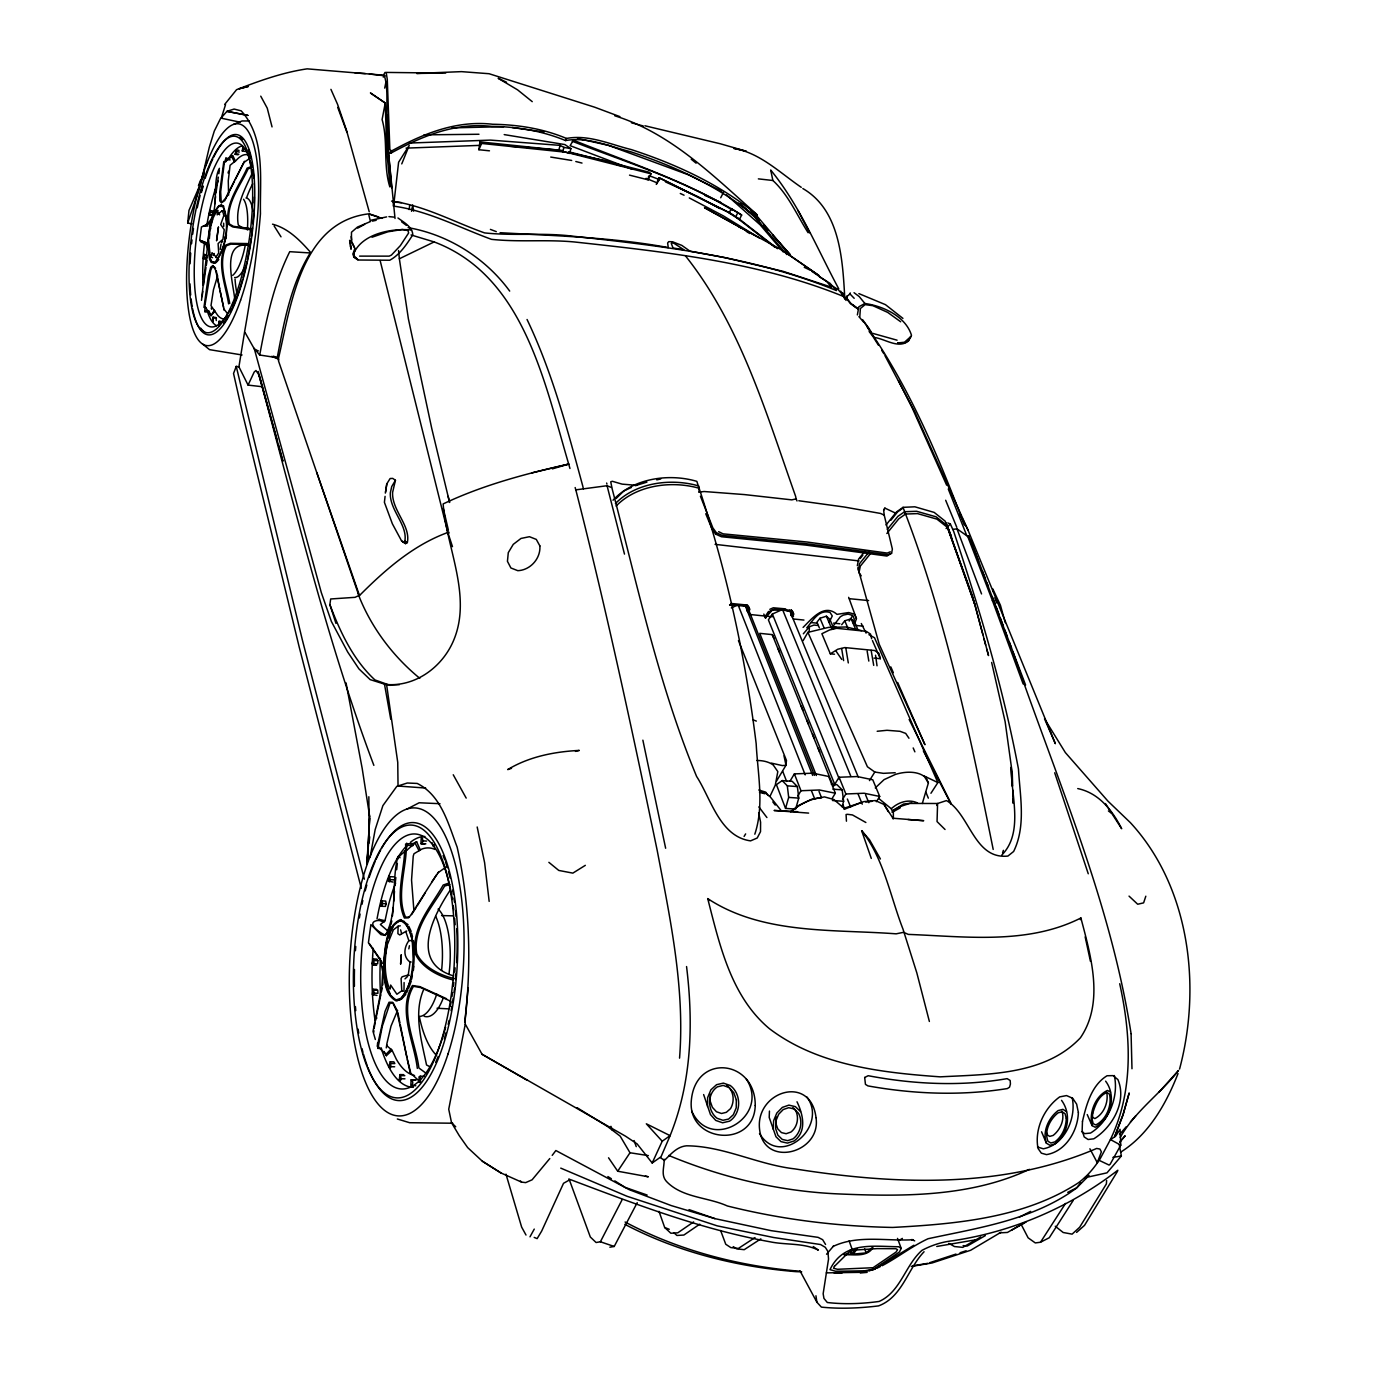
<?xml version="1.0" encoding="UTF-8"?>
<svg xmlns="http://www.w3.org/2000/svg" width="1377" height="1377" viewBox="0 0 1377 1377"><rect width="100%" height="100%" fill="white"/><g stroke="black" fill="none" stroke-linecap="round" stroke-linejoin="round"><path stroke-width="1.5" d="M212.54 257.706L211.008 257.12L212.024 252.662L217.187 258.119M847.01 296.021L846.975 298.482L850.779 303.267L858.198 309.085L850.521 303.749L846.786 298.947L846.821 296.468L849.248 294.678M707.52 1106.471L707.64 1097.624L710.893 1089.827L716.574 1084.68L723.39 1083.114L730.24 1085.489C741.514 1093.906 741.566 1113.339 729.586 1121.153L722.598 1122.789L715.765 1120.43L710.48 1114.578L703.63 1094.56M652.182 1162.997L662.217 1141.223L646.329 1123.804L670.117 1135.664L661.029 1156.766L652.182 1162.997L637.121 1143.908L625.519 1136.18L482.053 1054.266L465.271 1024.109L465.133 1019.961C471.485 962.437 469.918 903.673 457.13 847.096C448.334 823.997 441.277 795.304 417.214 783.444L407.282 783.014L396.817 786.353L382.892 805.614L375.181 829.556L370.155 856.993M710.257 1094.216L710.153 1101.032L712.339 1107.28L716.453 1111.755L721.514 1113.494L726.35 1112.323L730.55 1108.605C734.939 1101.135 733.821 1090.756 726.781 1085.3M368.933 839.282L366.867 864.016L369.725 818.265M699.275 492.191L698.621 485.926C671.236 477.974 635.985 482.363 615.433 503.552M679.549 1058.156C685.04 988.221 670.238 918.958 657.242 850.642C632.336 730.722 606.655 610.906 576.412 492.191L575.156 487.544M769.45 1111.084L769.209 1117.453L775.957 1136.731L780.966 1141.619L787.437 1143.099L794.099 1140.948C807.197 1131.378 802.963 1114.165 797.008 1101.772M773.272 1129.26L773.616 1120.758L776.8 1113.064L782.36 1107.383L788.883 1105.129L795.372 1106.643L800.485 1111.566M776.077 1116.816L775.819 1123.236L777.747 1128.865L781.447 1132.6L786.129 1133.719L790.897 1132.066C797.524 1127.023 799.348 1117.281 795.39 1110.017L792.894 1107.59M390.948 1066.693L390.207 1061.77L388.951 1066.418L389.863 1068.156L390.948 1066.693L394.665 1066.779M369.294 943.555L380.362 959.545M372.995 965.139L374.045 963.642L373.339 958.96L372.134 963.556L372.995 965.139L376.627 965.277M373.339 958.96L376.954 959.098L377.849 960.681L377.677 963.78L374.045 963.642M369.776 816.148L367.298 861.589L368.296 851.279M400.277 925.809L398.142 926.205L397.884 933.658L399.76 934.966L405.767 931.472L408.849 940.646C404.115 947.29 402.669 956.705 410.071 962.075L408.263 974.968L402.118 976.775L401.086 978.513L401.774 990.803L396.92 994.263L390.655 985.054L390.173 989.065M393.374 206.085L393.581 202.453M218.048 210.423L217.17 214.829L221.99 210.853L223.212 212.815L223.78 215.724L220.681 224.537L224.244 229.701L222.936 239.288L218.1 243.557L218.702 252.972L215.638 257.516M809.142 631.544L809.452 626.724L813.996 625.055L818.076 625.468M213.091 317.14L212.798 321.633L213.091 317.14L215.914 317.536L216.309 320.548M203.521 258.842L203.813 254.435L203.521 258.842L206.292 259.272L206.98 257.774L207.118 255.571L204.347 255.141M385.577 492.105L386.765 483.861M758.658 812.671L760.586 822.224L760.517 831.656L757.212 838.008L750.568 840.865C719.827 836.648 710.928 798.505 696.607 776.456C658.395 684.162 637.551 585.879 612.317 489.506L610.734 481.847L612.3 481.279L622.129 484.136L636.897 485.358M857.372 314.937L858.835 306.796L864.894 303.491C883.225 306.038 905.791 316.486 911.505 335.334L908.476 341.014C897.838 349.397 884.636 338.294 873.414 337.365M1106.626 1180.485L1106.385 1183.927L1079.654 1227.251L1072.115 1234.136L1063.182 1232.501L1055.264 1226.236M859.799 316.744L860.384 308.517L865.135 304.627L872.898 305.694L887.7 312.407L900.678 321.77M387.075 119.024C386.214 105.341 388.452 87.353 384.2 75.356L383.254 77.129M385.336 493.104L386.868 483.723L390.139 478.507L392.738 478.404L395.44 480.28L392.6 492.432C391.705 510.385 410.914 525.653 407.334 542.59L405.595 543.622L401.568 540.886L392.376 523.811L384.407 502.347L385.078 496.357M398.142 926.205L393.357 929.871L387.367 944.57C384.39 958.994 384.08 974.623 389.364 988.566M392.462 915.946L393.151 907.443M393.667 901.315L394.493 891.315M406.594 850.057L406.663 849.179M413.427 970.183L413.754 966.344M464.841 1022.044L468.128 987.774M372.616 955.845L373.305 948.34M385.491 954.106L387.471 941.954M404.098 982.541L403.977 991.251M220.2 249.392L221.026 244.142M204.484 242.696L203.486 252.972A91.381 26.869 -81.8 0 0 203.09 285.022M369.105 843.017L369.707 836.837M209.184 237.791L209.924 230.475M203.899 175.017L204.278 171.316L200.526 183.313L198.477 185.706L200.267 180.835L203.417 177.082M191.919 223.831L187.685 223.074L188.976 210.423L198.701 187.978M394.992 885.325L395.836 877.528M396.662 869.73L397.333 863.431M202.178 296.589L202.78 291.322M214.674 203.985L215.552 196.653M203.521 285.039L205.982 267.413M219.442 168.287C210.509 184.122 222.867 220.217 201.438 226.947L199.734 240.252M216.017 192.883L218.306 177.134M381.98 218.358L368.502 213.865C301.098 222.127 290.977 304.747 278.619 357.831L278.498 360.912L359.707 597.997C372.496 629.203 393.788 657.018 419.796 678.327M489.472 150.816L478.903 149.732L479.919 141.883L562.332 150.472M629.53 175.137L648.137 179.853L648.636 176.049M409.107 209.579L409.692 205.328M209.511 233.625L209.407 238.582M335.971 623.42L329.878 604.589L330.669 598.978L355.077 597.325L360.068 594.95C385.44 569.544 413.599 544.913 447.835 532.486L380.138 260.563M224.864 161.505L225.931 158.131L229.666 158.751M204.88 308.173L204.949 311.718L208.684 312.252M226 161.608L225.931 158.131M377.539 1043.043L377.763 1048.396L381.446 1048.482M406.749 843.137L407.454 845.306L405.836 849.23L405.595 844.015L412.274 843.464M386.266 1047.897L386.73 1044.868M420.519 1081.806L420.243 1076.212L419.021 1076.9L419.296 1082.477M206.257 265.606L207.118 260.15M382.789 984.934L382.789 966.43M218.84 173.726L219.373 170.335M262.422 386.748L248.067 385.095L238.927 366.816L244.641 331.564C251.492 292.544 257.12 253.265 260.46 213.796C259.702 179.888 265.933 137.924 241.182 110.849L234.124 109.058L226.93 111.348L220.44 118.715L214.296 131.073L209.321 147.167L199.854 187.255M406.697 849.626L398.452 857.062L397.781 859.248M224.606 239.701L225.191 236.414M225.742 238.875L226.482 234.761M411.551 211.283L412.687 204.984L413.599 211.163M705.747 513.759L712.133 529.25L715.61 534.069L721.41 536.737L806.044 545.12L886.926 556.05L891.607 553.244L892.365 549.079L884.223 515.118L880.557 513.449L844.308 507.029L798.832 500.746M374.114 1028.412L375.215 1022.474M375.577 1020.495L380.723 995.089M857.337 565.758L858.542 559.165L865.083 551.024M350.137 241.009L351.049 248.979L349.62 240.338M884.223 515.118L883.655 510.23L884.895 508.113L895.67 513.173M408.831 948.873L409.434 945.724M858.319 570.147L859.575 563.623L868.801 552.229M411.654 979.167L412.36 975.57M384.699 88.128L385.939 82.052M381.463 991.629L382.204 988.152M389.45 932.401L380.396 924.483L385.044 920.731L387.987 906.995A113.93 42.567 -87 0 1 395.629 883.105M210.13 210.543L209.184 214.846L210.13 210.543L212.901 210.991M213.142 213.779L213.745 211.077M236.276 149.904L235.278 154.344L236.276 149.904L239.082 150.386M390.414 926.119L387.488 933.141L384.854 934.914C379.381 932.745 364.509 921.867 378.813 920.301L379.036 919.354L385.044 920.731M390.965 924.483L391.825 920.972M925.86 777.127L928.391 782.962L922.315 803.48M273.403 356.161L277.242 357.71L259.651 355.008L259.909 353.958C266.432 319.034 273.816 283.714 289.738 251.681L310.238 252.955C291.012 284.144 284.23 321.082 277.431 356.643L278.619 359.999M381.808 906.238L382.513 903.57L382.1 900.885L380.981 900.902L380.689 906.238L385.44 906.41L386.145 903.742L385.732 901.074L382.1 900.885M420.949 843.688L422.137 843.636L422.859 840.865L422.412 838.163L421.224 838.214L420.949 843.688L424.65 843.912M414.873 1079.929L411.121 1079.861L410.828 1085.489L415.785 1085.747M504.206 134.602L564.845 144.568L570.904 148.647L569.596 153.415L558.804 150.127L560.112 145.377L490.522 140.11L409.468 143.053M412.016 1085.678L412.773 1082.942L412.308 1080.033L411.121 1079.861M210.991 225.604L212.643 219.58M562.591 152.159L563.916 147.391L560.112 145.377M785.544 808.402L788.677 797.403L787.317 785.837L782.188 780.587L776.421 784.649L785.544 808.402L793.6 808.953M795.613 809.091L798.763 798.109L797.369 786.577L792.223 781.327L782.188 780.587M842.035 806.733L843.636 801.294L842.173 789.847L836.906 784.632L831.329 784.219M1179.555 1069.068C1201.622 986.483 1189.866 887.167 1130.397 822.671L1107.951 801.139L1065.368 752.599L1044.506 718.794L1055.367 743.7L967.979 530.042L914.689 411.74L884.929 355.627M404.683 850.986C403.754 872.553 395.302 897.77 404.408 918.011L408.504 917.857L410.742 915.189L436.698 874.602M397.884 856.511C391.137 882.158 398.246 911.66 385.405 935.413L380.913 934.639L370.895 924.604L368.416 942.746L380.413 960.199L382.72 971.766L381.825 986.741L373.012 1031.373L375.336 1039.48M243.609 149.026L242.283 150.971L242.868 146.943L243.609 149.026L246.449 149.508M219.046 321.323L219.132 325.488L219.046 321.323L221.886 321.719M199.217 189.183L187.685 223.074M1080.343 919.629L1080.893 917.977C1027.672 944.949 965.759 936.549 908.304 934.398L903.553 932.315L896.152 933.83C833.016 929.096 762.875 934.828 707.709 898.613C719.672 945.07 731.015 996.673 769.536 1028.774C818.093 1065.505 881.314 1072.614 940.216 1076.848C987.997 1074.267 1045.023 1075.299 1080.411 1037.793C1104.526 1002.439 1090.928 956.223 1080.893 917.977M670.238 1135.285C691.805 1081.788 693.457 1023.18 686.555 966.551M1145.819 896.203L1143.616 902.864L1137.695 904.241L1129.037 896.117M1002.576 852.811L1003.403 850.349M854.945 622.972L856.425 618.652L848.662 597.343M212.041 217.841C214.846 225.656 194.054 227.05 207.944 225.948M853.069 622.869L854.325 619.237L852.828 615.485L848.008 614.09L843.223 615.123L840.297 616.793L832.362 627.069L836.407 627.344M388.486 938.047L390.362 932.677M936.894 805.476L937.582 803.497L946.464 800.588C970.114 814.306 973.969 859.609 1007.895 856.064L1013.627 851.485C1026.158 826.045 1020.03 796.216 1018.464 769.089C1003.213 688.242 979.615 609.357 953.676 531.384L950.337 523.948L947.806 522.916M354.732 248.91L353.063 253.575L353.7 256.707L357.848 259.616L354.423 256.277L353.872 253.437L355.335 249.306L351.393 241.646L351.496 232.214L357.486 227.067L370.43 221.559M408.676 988.238L411.293 980.958M754.82 834.204C764.476 804.943 757.677 773.719 756.18 743.769C745.267 655.245 725.868 567.737 697.416 483.172L696.865 481.365C669.136 473.12 633.334 478.146 613.023 500.212M217.635 275.693L213.452 289.772L210.991 305.642L217.635 315.247A83.016 24.493 -81.8 0 0 224.744 319.034M730.189 213.039L660.272 178.201L658.808 177.736L656.295 184.363L659.273 179.75M238.927 366.816L236.242 366.385L233.539 373.477L243.471 417.283L299.257 647.259L361.308 888.372M1114.819 1136.111L1123.167 1114.372L1129.192 1092.959L1122.892 1115.267L1114.544 1137.023M205.5 165.86L207.445 160.748M401.568 540.886L403.203 542.022L404.855 541.161C407.781 524.878 389.553 510.247 390.311 492.932L391.722 486.563L395.44 480.28M223.78 161.539L219.735 192.109L219.804 200.87L221.456 202.798L225.518 198.408L244.469 161.281M1178.024 1073.561C1166.233 1103.717 1148.779 1134.528 1120.758 1152.084M385.87 118.956L387.367 115.152L388.503 152.847L395.027 218.495M387.677 136.203L388.503 152.847L390.121 152.916L390.999 150.713L389.863 149.439L387.281 79.35L386.231 72.843L385.026 72.43L383.873 74.444M390.121 152.916L391.292 152.933L392.204 150.644C423.135 133.758 456.286 120.109 492.656 124.257C518.01 124.67 543.054 128.577 566.463 138.44C588.771 134.309 610.131 144.361 631.372 149.611C676.176 164.224 719.947 184.363 756.541 214.502L756.076 216.895L754.613 216.826L738.52 203.09M401.757 163.897L409.21 145.428L398.607 162.228L393.598 206.12C428.299 210.87 459.109 227.532 491.486 239.34C519.37 242.352 547.478 239.237 575.414 242.077C666.227 252.008 759.433 261.991 844.6 296.898L837.973 289.463L830.847 285.108M389.347 881.865L390.259 879.662L389.089 875.892L388.297 881.091L392.979 882.055M376.764 989.374L373.133 989.254L372.341 994.418L377.005 995.416M434.392 844.308L433.411 846.614L432.137 842.776M373.374 995.296L374.286 993.161L373.133 989.254M478.903 149.732L481.606 143.449L479.919 141.883M400.001 1074.594L399.192 1079.912L400.277 1080.911L401.223 1078.759L400.001 1074.594L403.736 1074.662M391.292 152.933C422.24 136.065 455.374 122.278 491.761 126.391C517.115 126.684 542.09 130.849 565.534 140.557L566.463 138.44M217.325 210.681C213.762 215.535 209.889 223.849 210.733 228.84M747.04 610.923L748.537 607.636M748.382 612.576L749.897 609.254L748.107 606.534L729.603 604.675M391.085 931.11L393.254 926.463M406.49 992.92L407.936 989.805M248.067 385.095L254.194 372.031L255.967 370.499L258.807 374.751C294.73 505.617 325.919 638.153 373.855 765.354M747.229 610.665L748.916 607.137L747.453 605.071L730.963 603.453M791.087 615.226L792.756 611.715L791.293 609.942M769.984 796.354L775.303 785.114L777.816 771.602L773.272 765.044A33.599 20.5 -20.6 0 0 756.816 760.483M404.958 978.892L407.661 976.379M648.137 179.853L651.028 173.812L649.135 172.228L568.581 151.745M790.932 615.571L792.446 612.404L791.104 609.925M792.291 617.223L793.823 614.022L792.257 611.233L774.149 609.254L769.691 611.319L765.337 617.808L772.153 610.304L778.693 609.632M234.383 181.265L224.778 200.612L222.299 202.195L221.181 201.507L220.681 191.816L224.313 162.641L232.506 155.584M901.195 1248.388L899.456 1251.934L874.223 1268.992L864.928 1270.764L850.143 1271.057L835.391 1271.195L829.987 1269.628C843.653 1241.159 872.76 1246.512 898.647 1246.753L901.195 1248.388L897.511 1238.388M1120.224 1137.436C1134.82 1111.428 1160.329 1093.82 1178.523 1070.463L1158.935 1092.236M741.652 215.053L731.325 208.615L729.104 213.022L739.432 219.459L741.652 215.053C689.429 182.125 630.27 163.106 573.383 140.161L570.13 145.669L631.716 169.061M756.076 216.895L756.541 214.502M252.163 173.33C244.831 189.303 235.106 206.843 238.29 225.002L241.577 227.325L251.044 228.892M235.243 179.475L243.97 162.4L250.184 158.08M735.628 217.015L737.9 212.557M465.271 1024.109L448.73 1109.242L451.553 1122.754L459.298 1135.715L467.664 1147.592L482.329 1161.207L500.918 1172.929L521.487 1182.086L525.67 1182.619L532.09 1179.814L549.784 1158.556M720.705 197.772L723.579 192.178M622.215 1199.556L600.389 1241.779L596.086 1242.519L590.32 1236.994L568.976 1178.781M397.557 1010.46L391.016 1026.089L386.817 1043.973L386.971 1045.832L392.101 1050.307L396.369 1059.309A114.136 42.653 -87 0 0 414.546 1075.523M637.224 1202.655L614.211 1246.46L609.856 1247.201M423.875 989.082C413.169 1012.732 421.534 1040.874 426.543 1065.006L430.244 1066.882M715.61 534.069L716.35 532.692L712.856 527.89L700.428 496.219M213.194 255.485L214.261 253.506M1099.862 1159.348L1110.258 1139.881L1115.663 1136.111L1120.069 1129.329L1120.758 1145.182L1110.155 1164.236L1109.07 1165.062L1098.657 1160.105L1098.485 1161.241C1092.959 1169.417 1086.367 1176.922 1078.38 1182.826C1023.886 1218.197 955.982 1223.998 892.692 1227.441C836.975 1226.373 781.396 1219.488 727.314 1205.959C707.967 1197.164 683.061 1197.887 667.277 1182.275C660.168 1175.631 664.575 1167.025 664.127 1159.21M829.195 622.301L832.276 615.949L830.073 612.472C818.747 608.978 812.929 620.855 806.784 627.792M529.99 1236.821L534.259 1229.093M228.048 173.003L228.599 171.161M803.152 640.563L807.92 632.353L828.403 627.413L846.201 626.983L861.486 630.614M883.673 510.213L884.895 508.113M776.611 780.931L785.992 765.233L786.456 760.465L738.451 640.598M790.071 781.052L794.374 773.891L812.757 773.185L828.627 776.456L835.357 793.221L832.069 798.557M797.713 796.113L800.984 790.742L794.374 773.891M417.197 905.911L425.011 893.208M744.096 836.424L745.645 833.894M833.619 786.129L839.092 777.248L857.217 776.542L872.777 779.795L879.696 796.44L876.357 801.724M842.569 799.314L845.874 793.978L839.092 777.248M1117.59 1171.156L1084.508 1225.375L1076.59 1232.398M648.36 1155.613L629.995 1152.756L617.705 1171.225L608.548 1157.799M449.728 890.85C432.946 916.428 409.296 962.592 453.584 975.932M869.455 780.604L874.808 772.049L883.397 773.34L895.188 772.721M431.879 881.831L438.575 872.002M849.161 621.096L852.38 616.053M945.035 829.488L937.048 821.587L937.582 803.497L909.715 803.445L901.264 806.216L893.346 810.365L892.089 812.31L900.162 807.92M1073.131 1200.537L1049.291 1237.716L1040.496 1242.243L1035.297 1242.932L1028.12 1237.82L1021.2 1224.463M1065.523 1203.446L1040.496 1242.243M930.938 793.272L937.875 782.566L874.533 637.758L868.939 634.694M411.603 914.569L416.078 907.718M826.561 1254.223L833.498 1246.065M849.437 294.213L850.28 292.94M398.022 857.871L399.106 856.27L400.001 857.785M768.573 611.44L765.337 616.242L765.991 617.877M793.513 616.225L789.537 610.235L782.515 609.495L772.377 614.039L768.383 619.839L834.978 784.976M411.293 844.514L416.646 841.743L406.249 850.728C405.096 872.002 396.645 897.115 405.509 917.082L409.451 917.134M844.462 1254.206L851.657 1254.12L855.375 1248.991M857.028 1248.973L853.31 1254.103L866.15 1252.881L872.243 1247.614M204.949 311.718L205.672 310.72L209.424 311.254M228.599 195.121L228.272 180.817L230.079 165.292L236.31 160.231A83.016 24.493 -81.8 0 1 248.394 154.999M378.141 920.542L379.036 919.354M552.211 1155.355L555.86 1150.535L629.255 1189.694L671.236 1205.581L714.904 1218.628L771.137 1230.659L818.076 1237.355L822.654 1239.696L825.546 1244.464M1080.738 1182.774L1076.332 1188.282L1068.879 1193.446C1026.657 1220.9 976.224 1228.336 928.064 1238.732C912.09 1246.133 897.804 1257.442 882.192 1265.704M833.825 628.669L829.832 619.271L826.407 616.207L820.003 618.256L816.957 622.146L819.332 627.809M841.691 624.71L844.755 620.82L851.124 618.789L854.48 621.836L857.733 629.323M1119.226 1144.528L1121.377 1155.974L1106.988 1172.843L1084.577 1177.817L1089.087 1175.39M860.16 558.528L862.845 555.206M890.902 520.248L897.58 511.917L903.019 508.061M886.031 524.964L896.496 511.934L903.037 507.338L914.862 506.805L934.191 512.416L945.19 521.177L948.942 530.627M887.287 529.422L897.856 516.392L904.637 511.71L916.6 511.28L936.102 516.823L947.101 525.566L950.715 534.913M224.64 104.48L236.569 89.677C259.478 80.795 282.733 72.43 307.157 68.85L382.926 75.15M870.935 553.072L860.332 566.119L858.99 572.625L861.245 575.861M886.857 533.501L898.785 518.819L905.55 514.051L917.512 513.604L936.928 519.129L948.013 527.873L951.593 537.323M924.07 1251.745C907.684 1268.699 902.451 1297.048 878.56 1305.895C859.696 1308.184 840.331 1309.062 821.398 1307.117L816.905 1302.246L800.003 1270.868M209.011 312.321L210.974 315.712L214.33 310.255M221.508 242.679L222.73 241.216M1119.759 1142.187L1125.181 1135.784L1119.621 1142.032M873.001 1247.717C866.701 1257.494 853.706 1254.24 844.015 1254.826M803.342 633.781L809.452 626.724M1119.518 1134.51L1126.334 1126.661M1130.414 1121.962L1135.853 1115.68M210.974 315.712L215.053 311.064M437.731 872.966L445.855 867.166M405.75 994.469L401.654 998.979L397.368 1000.442C383.15 993.97 384.751 974.675 383.959 961.542C385.99 947.669 385.612 927.358 400.449 920.662C414.236 926.962 412.119 945.947 413.152 958.633C412.239 972.386 410.57 987.946 400.673 998.394L396.352 999.857M218.788 259.616L216.086 262.577L214.02 262.921L212.144 262.232L210.371 258.91M946.102 528.544L950.337 523.948M225.553 104.635L221.249 118.198L240.08 122.174M392.101 1050.307L386.352 1055.711L385.99 1054.352L391.068 1049.102M1087.21 1177.352L1076.986 1187.611L1067.726 1192.362M616.139 498.526L623.764 490.969L631.406 487.458M616.104 506.065C636.673 484.824 671.959 480.384 699.396 488.336M875.273 787.919L884.086 779.623L895.498 774.39A32.704 19.398 -22.4 0 1 924.449 776.611L928.391 782.962M1001.819 855.031C1023.972 832.551 1010.89 794.908 1011.2 767.196L1012.181 786.164M803.084 627.413C811.69 618.996 824.135 602.971 836.992 614.366L848.714 612.541L854.549 614.228L856.425 618.652M913.88 1245.238L873.879 1269.456L860.728 1272.348L826.32 1272.864M911.935 803.066L903.519 804.048L892.193 810.864L891.298 808.747C898.131 802.257 908.7 798.66 917.564 802.998M790.966 811.38L798.849 805.373L811.483 799.366L824.462 796.904L833.791 799.486L844.084 808.265L863.895 801.621L875.342 800.553L884.068 804.495L893.363 818.902L892.589 818.196L923.709 820.692L907.959 819.522M693.629 1221.933L677.794 1232.811L670.857 1233.241L664.695 1227.527L658.998 1211.347M699.74 1224.187L683.853 1235.049L676.882 1235.462L673.818 1232.656M760.844 1238.87L744.2 1249.679L736.609 1248.853L733.218 1246.615M754.992 1237.579L738.382 1248.44L730.826 1247.596L725.748 1244.257L720.619 1230.504M790.691 811.793C799.641 804.564 809.883 798.505 821.656 797.765M662.217 1141.223L670.117 1135.664M1117.849 1170.243L1117.349 1170.588C1069.43 1207.526 1012.319 1231.95 952.419 1240.78C941.679 1241.985 931.42 1245.324 921.902 1250.402C905.188 1265.256 900.541 1291.953 879.146 1301.437C862.157 1303.795 844.325 1304.484 827.319 1302.504L823.945 1298.408L823.153 1293.726L828.541 1259.043L827.887 1251.452L825.305 1247.321L820.554 1244.533L773.633 1237.51L717.21 1225.857L627.051 1196.286L560.749 1168.126M980.837 1236.942L962.798 1247.355L954.468 1246.546L948.839 1243.345M985.33 1235.617L967.274 1246.03L963.108 1245.634M585.328 865.341L572.849 873.121L558.769 870.436L548.872 862.329M1023.972 1223.069L1007.43 1232.449L999.461 1232.863M1026.209 1221.915L1011.32 1230.281M871.641 638.756L870.539 634.108L866.236 631.337L836.631 628.308L829.642 629.943L821.88 633.73L830.314 653.817L837.801 649.221L844.841 647.569L874.584 650.512L878.922 653.283L880.333 658.705L874.085 658.086M898.871 1240.557L902.383 1238.405M413.892 910.438L411.551 880.058L413.238 856.081L413.995 853.74L421.672 849.161A114.119 42.635 -87 0 1 434.925 849.42M377.763 1048.396L378.899 1047.708M1001.131 1232.174L970.665 1250.264L932.143 1262.95L911.299 1266.444M406.8 809.177L419.142 802.774L439.986 803.703M1019.496 1217.079L1030.633 1211.381M448.145 496.391L449.59 502.485L431.776 428.557L408.384 318.81L399.364 258.773L434.134 241.922C523.914 275.744 544.586 382.668 568.701 464.083L569.958 468.49M844.084 809.366L861.692 802.43M1029.428 1169.348C970.613 1196.992 903.381 1196.647 839.798 1193.979C780.983 1191.57 723.028 1178.006 668.757 1155.458M876.942 1268.148L880.454 1266.513M635.227 485.702L646.915 482.139M832.861 1246.546C857.733 1234.584 886.461 1241.366 913.037 1239.73L911.574 1239.575L914.689 1240.849M731.342 607.894L738.072 604.83L745.215 605.587L749.363 611.646L814.478 775.337M405.767 931.472L406.731 931.024M575.741 489.868L607.068 485.72L611.388 487.458M769.829 609.322L773.289 607.791L785.665 608.875M364.647 224.348L357.659 228.134M890.299 551.816L887.253 553.089L807.025 542.022L723.045 533.846L718.656 531.66M397.316 921.85L401.516 920.163M233.694 124.291L242.111 120.952L249.357 120.969M617.705 1171.225L648.309 1176.801L645.383 1176.078M891.607 553.244L887.7 554.724L806.802 543.777L722.133 535.378L716.35 532.692M251.044 166.686L247.12 168.132C239.357 185.671 224.451 204.089 228.393 224.262L232.541 226.844L249.461 229.632M251.733 167.581L248.118 168.837C240.286 185.964 225.57 204.02 229.288 223.9L233.419 226.31L250.407 228.754M221.99 210.853L223.642 210.75M448.988 883.036L443.187 885.032C431.38 906.152 411.017 928.064 415.406 954.003C421.861 967.738 439.005 976.654 453.24 979.959M372.031 237.223L387.866 231.818L402.325 229.46L407.988 230.579L408.642 232.971L400.311 245.674L391.378 255.124L389.157 256.139L359.586 256.122M511.521 768.332L507.7 769.588C529.198 756.593 554.466 751.687 579.287 750.413L575.466 751.394M929.716 1262.692L955.999 1254.068M960.044 1252.743L966.103 1250.764M386.696 684.817L370.155 679.618L358.949 668.895L347.727 652.078L331.375 621.457L321.323 592.626L254.194 348.364L259.651 355.008M449.918 884.395L444.582 886.099C432.722 906.668 412.429 928.15 416.732 953.659C423.135 966.998 440.227 975.45 454.169 978.531M869.197 1270.816L875.204 1268.957M552.366 468.868L568.701 464.083L532.09 472.845M568.701 464.083C525.842 473.705 482.966 485.014 443.153 503.93C446.234 547.581 472.466 596.275 453.463 640.77C442.31 666.967 415.734 686.744 386.576 684.524L397.746 762.393L398.039 786.043L425.665 788.04M797.008 500.97L796.113 498.887L791.792 499.868L744.475 494.584L704.146 491.52L698.914 492.123M656.76 479.885L660.702 478.989M219.769 206.051L223.762 206.206M372.341 221.129L376.179 220.303M936.756 1246.478L975.209 1239.885M371.342 220.148L386.644 216.895M1112.909 1157.403L1121.377 1155.974M978.617 561.472L968.995 537.271L956.963 528.837L952.729 529.439M913.123 1265.79L927.685 1263.346M231.68 156.771L234.538 162.004M408.849 940.646L411.121 940.56M223.78 215.724L225.484 215.776M859.076 1272.296L865.169 1271.642M865.754 801.999L871.865 801.345M877.183 731.273L887.012 730.292L900.007 731.307L905.705 733.407L908.958 738.244M860.367 1272.985L867.149 1272.365M385.99 72.413L441.552 73.067L416.715 73.446L461.502 71.638L489.076 73.721L594.657 107.199L619.908 116.632M410.071 962.075L411.155 962.007M390.999 150.713L392.204 150.644M207.273 242.472L206.481 242.696M845.874 793.978L864.085 793.238L879.696 796.44M800.984 790.742L819.453 789.985L835.357 793.221M406.077 148.131L478.817 145.411M391.12 684.834L399.261 684.713M452.035 127.889L503.621 126.667M424.013 134.86L478.972 134.257M424.994 73.05L445.735 73.05M452.689 1123.219L409.657 1122.72L397.333 1118.985M401.223 1078.759L404.958 1078.828M412.308 1080.033L416.078 1080.102M401.086 1075.592L404.821 1075.661M420.243 1076.212L424.047 1076.28M390.207 1061.77L393.908 1061.856L394.838 1063.578L391.12 1063.509M834.152 1273.019L841.881 1273.191M441.587 915.567L453.377 915.86M355.077 72.964L365.318 73.566M729.707 605.054L735.766 605.243M374.148 990.132L377.797 990.252L377.918 993.282L374.286 993.161M565.534 140.557C587.807 136.564 609.202 146.341 630.408 151.677C675.195 166.29 718.88 186.532 755.474 216.619M374.217 960.544L377.849 960.681M801.689 1271.849L795.906 1271.642C736.592 1266.823 677.742 1252.037 624.865 1224.342M382.513 903.57L386.145 903.742M797.696 811.707L774.063 810.468L808.609 813.101M390.259 879.662L393.891 879.851M390.121 876.667L393.77 876.856M437.043 1008.257L448.902 1008.876M422.137 843.636L425.837 843.843M407.454 845.306L412.98 845.633M510.66 146.272L517.012 146.668M422.859 840.865L426.577 841.072M392.927 202.04L401.447 202.608M248.789 245.45C219.528 240.373 234.262 286.416 234.813 300.513M788.677 797.403L798.763 798.109M832.431 800.502L843.636 801.294M787.317 785.837L797.369 786.577M832.861 789.176L842.173 789.847M558.804 150.127L537.787 148.355M525.412 147.236L533.656 147.976M388.934 216.619L394.218 217.136M849.454 598.702L868.612 600.579M375.801 1017.913L376.919 1018.033M830.314 653.817L834.479 654.213M773.977 638.377L772.239 634.608L759.725 633.351L816.372 775.509M550.731 157.064L571.679 160.455M369.415 73.997L385.216 75.873M481.606 143.449L566.24 152.262L651.028 173.812M749.036 614.4L772.29 616.793M793.41 618.979L803.961 620.063M833.533 623.127L839.867 623.781M854.635 625.313L863.086 626.174M811.019 622.542L817.181 623.179M247.567 243.574L230.303 243.299L225.553 245.192C216.361 263.506 225.656 285.039 228.616 303.887M758.366 178.872L772.876 180.49C788.453 194.828 796.939 215.105 808.11 232.73M715.059 544.345L859.059 560.921M800.14 1271.264C739.346 1266.341 679.102 1250.712 625.106 1222.019M242.059 354.973L209.545 349.655L202.453 343.94M248.239 244.71L231.009 244.09L226.31 245.794C217.428 263.868 226.62 285.005 229.752 303.474M512.141 127.527L543.984 132.003M213.642 317.88L216.464 318.294M219.718 321.495L222.558 321.908M203.813 254.435L206.584 254.865M204.209 257.344L206.98 257.774M210.371 212.196L213.142 212.643M209.889 214.347L212.66 214.795M209.184 214.846L211.938 215.294M500.092 232.696C556.188 235.88 612.731 237.326 668.258 247.567L667.638 243.006L668.723 241.646L672.441 241.75L681.822 245.381L690.015 251.199L724.698 257.568L782.911 271.286L831.45 287.173L826.699 281.51L811.724 271.235M199.631 240.2L205.999 242.713L207.204 249.22L201.507 300.324M236.517 151.573L239.34 152.055M236.018 153.794L238.841 154.258M235.278 154.344L238.101 154.809M226.344 159.319L230.079 159.939M242.283 150.971L245.812 151.504M563.916 147.391L570.904 148.647M786.319 610.527L791.775 611.543L793.118 614.022M759.467 791.982L765.578 793.152L770.311 796.956L781.361 810.864M771.292 763.099L782.411 765.595L785.992 765.233L784.012 755.87M614.813 115.806C670.444 133.035 713.355 175.826 756.007 213.659L757.109 214.864M408.108 227.635C448.437 234.675 485.53 258.084 509.697 291.098M411.052 234.951L434.134 241.922M569.682 152.761L604.916 160.575L620.993 165.842M858.887 293.611L885.463 304.661L902.933 318.397M411.551 229.976C391.86 228.1 361.91 233.488 353.407 254.108L353.941 257.206L358.037 260.012L389.743 260.236C399.812 254.797 406.8 244.263 412.773 234.813C412.584 226.861 403.616 222.231 397.953 217.979M577.479 138.44L608.6 145.411L688.741 174.913L721.755 191.265M391.567 201.111C424.564 205.603 453.704 221.938 484.584 232.902C512.347 235.88 540.335 232.816 568.15 235.674C658.654 245.657 751.601 255.674 836.459 290.581L829.987 283.283L819.435 276.846M840.727 291.115L844.841 299.084C842.621 260.322 840.486 210.337 802.825 188.529M575.81 161.505L582.006 163.071M631.389 122.76L643.231 125.978M644.901 125.772L720.395 143.793L746.231 151.229L733.666 148.337C759.932 152.813 779.933 172.762 801.259 187.324M870.832 332.838L897.081 340.188M414.976 842.896L419.038 850.745M758.779 790.002L765.681 792.136L768.125 795.493M759.588 792.171L764.769 793.754M1037.501 1146.989L1043.284 1148.797C1064.869 1144.786 1076.521 1117.952 1072.201 1097.813M378.813 920.301L384.166 922.005M369.535 213.969L378.503 216.946M1077.743 788.573C1098.898 792.963 1112.427 810.416 1121.67 828.73L1105.421 803.548M600.389 1241.779L614.211 1246.46M647.138 1195.047L625.227 1187.422L614.813 1180.898M688.999 1209.608L714.904 1218.628M408.263 974.968L409.279 975.329M450.985 1001.389L420.811 987.619L413.479 986.328C398.814 1010.684 415.647 1042.114 418.901 1068.001L426.543 1073.578M386.352 1055.711L384.045 1051.477M753.167 719.896L756.334 721.083M646.088 178.356L655.727 182.298M572.298 141.263C626.569 162.434 682.975 179.561 732.857 210.388L731.325 208.615M649.6 175.843L659.531 179.612M665.504 181.884L697.726 196.653L719.81 208.564M490.401 229.391L496.305 231.646M446.561 998.721L419.882 986.638L412.446 985.519C397.299 1010.047 414.339 1042.114 417.317 1068.397M664.695 1227.527L669.239 1229.282M272.526 224.176C288.344 228.341 300.083 240.441 310.565 252.37M258.377 350.911L254.573 349.362L245.02 332.477M271.717 356.35L277.431 358.674M401.774 990.803L402.772 991.216M534.19 1237.407L537.133 1238.629L541.677 1231.072L563.52 1183.308L570.216 1179.521C635.417 1204.152 701.082 1229.334 770.053 1241.796C785.871 1245.118 803.686 1242.725 818.368 1250.127L813.239 1246.564M704.972 195.465L720.705 202.35M680.29 193.486L684.076 195.207M506.547 82.224L498.164 78.3L517.58 89.849L532.245 101.657M804.254 267.31L810.055 270.099M923.502 775.699L937.875 782.566M658.808 177.736L732.702 214.537L774.58 247.034M1120.758 1145.182L1110.396 1139.536C1133.908 1090.877 1131.016 1035.211 1119.708 983.729M689.292 197.927L723.424 215.948L759.433 237.98L704.49 207.703L782.618 250.494L818.73 275.348L782.618 250.494M1087.228 1114.544L1092.081 1125.611L1095.231 1127.264C1110.998 1119.14 1116.678 1095.61 1105.611 1081.152M1110.516 1092.081L1107.418 1090.446C1095.283 1096.161 1088.794 1112.874 1092.081 1125.611M208.461 239.753L209.838 252.473M482.053 1054.266L527.15 1080.274M865.875 822.499L852.466 814.943L847.492 814.306L846.08 814.513L846.442 821.191M404.855 541.161L407.334 542.59M1041.563 1131.791L1046.382 1143.185L1049.98 1145.32L1054.816 1144.012C1068.5 1134.011 1071.65 1114.113 1061.564 1100.343M577.049 1107.676L607.705 1126.61L620.166 1136.128L629.995 1152.756M737.538 225.897L741.015 228.066M746.248 231.336L749.725 233.505M607.877 1176.56L611.354 1178.729M482.329 1161.207L500.918 1172.929M1066.435 1111.618L1062.924 1109.328L1058.087 1110.602C1048.62 1117.831 1042.234 1131.498 1046.382 1143.185M1081.616 1131.619L1084.68 1133.632L1090.498 1133.082C1109.019 1121.653 1118.967 1096.574 1114.32 1075.506M403.203 542.022L405.595 543.622M874.808 772.049L867.407 766.748L807.92 632.353M1108.399 810.95L1111.514 813.239M854.05 292.699L859.231 296.571L864.894 303.491M401.55 221.749L406.422 225.415M737.315 217.532L777.454 248.669M852.724 304.696L856.821 307.983M691.237 159.233L696.125 163.192M878.733 798.488L891.298 808.747M750.465 210.423L756.885 215.965L789.434 254.28M758.865 806.888L766.92 817.542M746.988 605.209L749.174 609.271M747.625 606.844L748.761 607.859M660.392 1157.592L664.385 1160.415C670.737 1154.408 676.692 1146.731 686.434 1145.819C723.355 1145.939 757.884 1164.684 794.581 1168.849C894.43 1184.633 1001.888 1189.263 1096.66 1148.452L1099.93 1149.055L1101.376 1151.878L1097.28 1162.67L1089.896 1148.779M740.465 203.813L754.613 216.826L769.674 234.417M408.022 924.621L400.518 919.578C385.285 926.446 385.612 947.342 383.581 961.594C384.441 974.744 382.668 993.85 396.283 1000.959L400.69 999.444C416.611 978.324 419.245 942.832 403.874 921.11M726.505 194.897L760.293 224.967L783.255 251.957M420.002 1081.857L410.794 1073.251L407.42 1059.619M707.709 898.613L709.689 900.524M385.99 1054.352L378.641 1047.243L378.486 1045.539L382.324 1026.175L390.035 1003.041L393.392 1003.299L397.437 1011.011M451.553 1122.754L455.718 1126.782M227.412 313.508L223.986 309.136M390.913 995.605L394.011 998.721M850.125 294.093L854.188 298.31M520.42 1180.95L521.487 1182.086M956.963 528.837L981.543 593.935M871.28 858.422L861.658 830.71C883.879 858.594 890.196 896.255 902.968 929.062L916.841 972.937L929.372 1021.459M790.243 254.504L772.445 234.847L789.606 254.332M756.679 217.394L759.553 220.578M763.839 225.329L768.142 230.079M390.276 685.402L374.957 679.945C353.235 659.944 340.102 631.871 329.878 604.589M210.698 314.644L204.76 306.486L210.698 270.34L212.299 266.863L213.573 266.329L215.587 268.222M858.904 316.624L863.551 322.011M861.658 830.71L869.524 839.781L880.402 858.973M754.613 216.826L786.938 254.59M685.402 255.778C740.826 325.54 766.232 413.479 795.596 496.254L796.113 498.887M868.026 328.242C909.732 388.211 938.666 456.751 964.244 524.757M869.111 331.513L872.984 336.608M772.824 801.93L775.234 805.097M864.532 322.838L871.176 331.823M866.925 326.607L870.298 331.203M862.536 319.602L869.455 329.155M759.502 1133.546C780.552 1168.539 828.713 1126.455 806.939 1097.004M836.218 651.39L841.743 659.411M874.068 338.329L878.44 345.197M881.71 350.343L883.896 353.769M274.143 226L281.011 236.827M358.244 593.676L359.517 595.69L316.779 472.518M884.068 804.495L888.268 811.604M207.187 244.4C205.655 240.373 193.796 239.959 205.466 243.643L205.689 244.572L205.328 242.886M453.24 774.769L466.183 798.092M525.997 1235.031L521.642 1227.096L505.979 1174.168M260.752 96.166L267.241 108.146L272.044 126.908M607.068 485.72L624.487 554.105M797.954 210.423L809.624 232.816M923.347 750.93L951.077 804.03M838.8 288.929C817.198 248.738 799.762 205.621 770.69 170.008L772.876 180.49M898.492 380.603L911.987 407.472L946.653 485.186M861.296 623.523L866.081 633.127M909.147 719.482L951.249 803.91M962.196 518.251L967.979 530.042M746.196 1078.845C770.931 1116.076 710.463 1153.083 691.615 1110.878M960.457 515.222L965.725 526.255M351.944 242.025L354.491 247.499M408.814 926.325L411.172 931.403M232.851 155.67L235.467 161.35M416.646 841.743L420.329 849.97M842.535 292.595L846.029 300.427M527.047 319.481C552.384 372.444 567.41 429.521 582.746 485.995L583.383 488.801M890.799 666.881L893.363 672.716M897.632 682.441L924.948 744.716L879.232 644.316L857.837 567.668M330.928 89.35L337.589 104.411L346.419 130.075L369.225 211.765M872.433 640.58L880.333 658.705M913.192 747.952L914.879 751.842M387.935 988.703L390.173 993.867M851.124 618.789L855.978 630.046M211.008 257.12L209.287 252.18M844.755 620.82L847.991 628.325M826.407 616.207L831.983 629.392M820.003 618.256L823.98 627.671M948.271 489.007L966.792 535.653M381.188 960.888L382.272 963.435M945.672 500.264L956.808 527.339M789.537 610.235L858.198 776.903M865.548 794.77L868.818 802.705M782.515 609.495L850.866 776.353M858.181 794.236L862.26 804.168M925.912 792.205L928.322 798.144M772.377 614.039L839.316 779.124M847.371 799.021L850.607 806.974M842.999 804.874L844.617 808.85M777.988 648.343L779.589 652.337M801.276 706.194L802.894 710.188M806.905 720.171L808.506 724.164M812.516 734.13L814.134 738.124M818.145 748.09L819.745 752.083M772.239 634.608L833.292 786.284M763.822 614.073L765.337 617.808M224.176 310.273L215.724 270.391L212.936 265.503L210.784 267.224L208.323 275.985L203.951 307.45M959.58 513.397L961.249 517.563M969.425 537.839L968.633 535.636M745.215 605.587L812.671 775.423M819.022 791.414L821.398 797.403M738.072 604.83L805.201 774.872M811.518 790.863L814.685 798.867M410.226 1072.993L397.11 1012.061L392.548 1002.301L389.037 1002.249L385.044 1011.372L377.264 1046.313M209.166 311.787L210.233 314.524M970.337 539.354L1025.59 685.04M904.637 511.71L905.55 514.051M982.403 571.197L985.416 578.994M986.93 582.901L988.445 586.791M992.232 596.534L995.244 604.331M782.756 771.413L786.628 781.43M337.744 107.44L346.97 132.381M967.893 536.841L992.645 601.164M995.984 606.31L998.927 614.211M1000.391 618.17L1003.334 626.087M1004.814 630.029L1007.017 635.967M1009.221 641.906L1011.441 647.827M1012.904 651.786C1056.073 777.592 1110.654 901.436 1131.068 1033.593M992.387 600.475L1023.163 683.99M610.94 1126.317L612.421 1130.345M903.037 507.338L903.673 509.077C946.102 618.927 969.976 734.406 993.196 849.437M864.722 1248.887L866.15 1252.881M988.531 655.555L975.019 604.985L945.861 522.985L972.42 595.759L982.903 634.78M849.127 1240.849L851.984 1248.922M850.246 1250.109L851.657 1254.12M994.865 597.893L996.638 602.937M634.108 1140.569L636.243 1146.645M949.579 532.348L975.019 604.985M1054.696 772.79L1088.26 873.775M452.482 546.669L448.093 533.312M211.215 307.983L211.628 309.257M205.603 307.174L205.999 308.448M1046.004 1130.913L1047.14 1134.751L1049.687 1136.404L1053.164 1135.423C1060.152 1129.915 1064.937 1119.88 1061.977 1111.101M606.637 483.034L606.964 484.136M258.996 374.854L282.819 460.951M258.239 371.497L277.276 440.692M278.395 444.771L282.87 461.037M1091.72 1113.855L1092.667 1117.401L1094.853 1118.589C1103.975 1114.113 1108.898 1101.583 1106.592 1091.858M984.021 638.876L985.674 645.038M986.775 649.152L988.428 655.314M384.424 683.835L390.741 719.19M400.621 929.836L401.568 933.537M218.995 212.746L219.528 214.812M364.354 879.197L302.372 640.012L236.242 366.385M368.881 215.156L370.413 221.336M411.603 933.227L412.48 936.859M385.767 979.667L387.505 986.896M443.377 508.681L448.403 530.179M991.647 662.44L1005.124 721.634L1012.267 773.168L1012.663 785.94M350.395 246.018L351.049 248.979M1085.162 936.859L1090.446 961.335M406.972 1057.57L400.294 1024.781M642.87 740.172L665.642 848.249M220.096 290.754L223.59 307.26M477.182 826.992L484.618 862.708L489.162 901.384M397.833 1012.491L399.881 1022.732M216.292 270.89L219.735 288.843M448.868 532.142L449.04 533.123M871.142 650.34L873.707 665.366M867.149 651.114L868.818 661.08M845.788 647.827L848.301 662.922M841.657 648.584L843.619 660.616M389.777 186.721C383.047 164.965 388.194 140.815 382.1 119.575L385.25 103.051L370.413 92.947L385.233 102.965L386.782 151.195L390.104 186.738M346.04 682.889L362.168 768.297L369.621 816.148M815.941 1295.757L816.905 1302.246M875.548 655.245L877.029 665.814M351.238 236.517L351.72 240.183M993.075 591.456L992.817 588.96L1000.425 605.226L1005.279 622.697M398.555 250.528L399.364 258.773M388.503 152.847L391.722 187.806M413.358 940.474L413.823 945.81M373.752 1030.392L373.89 1032.044M223.728 226.362L223.625 223.177M1012.818 798.815L1013.042 803.032M1012.801 790.191L1013.197 802.946M1131.085 1033.748L1131.98 1068.741M387.367 115.152L387.574 134.12M368.847 796.749L369.174 837.199M227.188 220.286L227.239 226.465M893.346 810.365L893.363 818.213M443.119 855.616A137.08 50.553 -86.9 0 1 444.754 859.868M445.528 862.054A137.08 50.553 -86.9 0 1 447.353 867.717M448.506 871.693A137.08 50.553 -86.9 0 1 450.107 877.941M452.637 890.162A137.08 50.553 -86.9 0 1 453.308 894.086M453.928 898.114A137.08 50.553 -86.9 0 1 454.496 902.21M455.477 910.558A137.08 50.553 -86.9 0 1 456.028 916.497M456.803 928.769A137.08 50.553 -86.9 0 1 456.682 962.609M456.011 973.246A137.08 50.553 -86.9 0 1 455.46 979.632M454.548 988.101A137.08 50.553 -86.9 0 1 454.014 992.283M453.136 998.48A137.08 50.553 -86.9 0 1 452.499 1002.559M451.811 1006.621A137.08 50.553 -86.9 0 1 451.088 1010.649M449.057 1020.495A137.08 50.553 -86.9 0 1 448.179 1024.316M446.062 1032.664A137.08 50.553 -86.9 0 1 444.272 1038.947M438.075 1056.71A137.08 50.553 -86.9 0 1 435.683 1062.338M436.629 1055.436A98.301 37.713 -87.1 0 1 419.296 1016.519M435.666 916.273A55.321 20.689 -87 0 1 441.604 970.32M436.75 994.056A55.321 20.689 -87 0 1 419.641 1016.467M438.093 909.078A55.252 20.793 -87 0 1 448.936 974.451M443.17 998.239A55.252 20.793 -87 0 1 424.116 1016.26M380.62 995.072A114.136 42.653 -87 0 1 380.448 958.461M413.375 1087.296A125.496 46.732 -87 0 1 381.171 1048M375.06 1020.374A125.496 46.732 -87 0 1 372.668 956.068M377.04 918.838A125.479 46.732 -87 0 1 406.129 846.356M410.363 842.345A125.479 46.732 -87 0 1 424.908 836.476M381.653 848.249A139.197 51.276 -86.9 0 1 449.539 872.054A139.197 51.276 -86.9 0 1 437.662 1060.238A139.197 51.276 -86.9 0 1 367.831 1067.33M367.177 1065.591A139.197 51.276 -86.9 0 1 363.511 1054.283M362.96 1052.286A139.197 51.276 -86.9 0 1 362.013 1048.654M358.743 1033.198A139.197 51.276 -86.9 0 1 358.072 1029.118M355.765 1010.598A139.197 51.276 -86.9 0 1 355.421 1006.604M354.423 986.173A139.197 51.276 -86.9 0 1 354.474 969.477M355.421 950.664A139.197 51.276 -86.9 0 1 355.765 946.498M359.38 917.943A139.197 51.276 -86.9 0 1 360.085 914.018M361.979 904.328A139.197 51.276 -86.9 0 1 362.822 900.541M365.18 890.936A139.197 51.276 -86.9 0 1 366.816 885.015M369.156 877.407A139.197 51.276 -86.9 0 1 375.043 861.709M375.938 859.644A139.197 51.276 -86.9 0 1 380.672 850.022M445.614 1027.294A127.7 47.128 -86.9 0 1 372.823 1057.743A127.7 47.128 -86.9 0 1 383.133 862.45A127.7 47.128 -86.9 0 1 452.362 899.474M453.257 905.584A127.7 47.128 -86.9 0 1 453.773 909.732M454.651 918.252A127.7 47.128 -86.9 0 1 455.15 924.776M455.081 967.859A127.7 47.128 -86.9 0 1 454.789 972.007M453.825 982.386A127.7 47.128 -86.9 0 1 453.36 986.466M452.568 992.576A127.7 47.128 -86.9 0 1 451.983 996.604M451.002 1002.576A127.7 47.128 -86.9 0 1 450.313 1006.501M239.908 137.356A99.609 29.003 -81.8 0 1 242.627 139.593M248.411 149.8A99.609 29.003 -81.8 0 1 250.924 158.424M251.75 162.4A99.609 29.003 -81.8 0 1 252.387 166.083M252.938 169.991A99.609 29.003 -81.8 0 1 253.781 178.356M254.349 196.98A99.609 29.003 -81.8 0 1 254.246 202.953M253.747 213.246A99.609 29.003 -81.8 0 1 252.886 223.728M252.439 227.997A99.609 29.003 -81.8 0 1 251.389 236.534M251.096 238.651A99.609 29.003 -81.8 0 1 247.395 259.702M246.965 261.75A99.609 29.003 -81.8 0 1 243.075 277.672M242.559 279.565A99.609 29.003 -81.8 0 1 230.389 312.063M228.496 315.643A99.609 29.003 -81.8 0 1 223.659 323.268M204.571 331.943A99.609 29.003 -81.8 0 1 200.646 328.105M201.421 192.539A99.609 29.003 -81.8 0 1 203.107 186.532M236.999 293.645A71.604 21.688 -81.8 0 1 235.037 279.17M246.707 197.376A71.604 21.688 -81.8 0 1 252.68 183.864M243.557 199.269A40.243 11.877 -81.8 0 1 247.344 229.959M245.364 244.693A40.243 11.877 -81.8 0 1 232.696 275.331M246.001 197.944A40.208 11.945 -81.8 0 1 252.955 211.387M244.314 268.085A40.208 11.945 -81.8 0 1 234.641 277.534M216.516 325.712A91.261 26.834 -81.8 0 1 207.583 311.994M206.808 225.38A91.381 26.869 -81.8 0 1 218.048 181.007M228.857 158.062A91.381 26.869 -81.8 0 1 242.49 145.824M219.58 206.343A31 8.985 -81.8 0 1 221.645 204.398M213.59 157.305A101.158 29.416 -81.8 0 1 253.127 167.495A101.158 29.416 -81.8 0 1 233.918 305.797A101.158 29.416 -81.8 0 1 192.573 308.586M192.195 306.469A101.158 29.416 -81.8 0 1 191.11 298.947M190.697 294.936A101.158 29.416 -81.8 0 1 190.009 283.886M190.095 263.747A101.158 29.416 -81.8 0 1 190.714 253.161M191.558 243.729A101.158 29.416 -81.8 0 1 191.988 239.925M192.694 234.228A101.158 29.416 -81.8 0 1 193.486 228.513M197.221 207.875A101.158 29.416 -81.8 0 1 200.113 195.534M201.162 191.558A101.158 29.416 -81.8 0 1 202.815 185.74M205.156 178.304A101.158 29.416 -81.8 0 1 212.798 158.957M230.682 308.775A92.81 27.041 -81.8 0 1 195.482 294.712A92.81 27.041 -81.8 0 1 213.59 169.216A92.81 27.041 -81.8 0 1 251.234 166.531M251.853 169.905A92.81 27.041 -81.8 0 1 252.628 175.344M234.348 301.167A92.81 27.041 -81.8 0 1 232.524 305.126M207.858 241.836L209.528 259.117L211.266 262.473L215.277 262.835C226.551 247.24 230.303 223.642 223.04 205.689L219.012 205.552C210.371 215.397 209.304 229.374 207.858 241.836M208.116 241.612L209.752 258.463L211.421 261.716L215.328 262.043C226.31 246.913 229.959 223.9 222.885 206.464L218.96 206.326C210.543 215.914 209.545 229.494 208.116 241.612M736.351 1099.948L736.213 1107.865L733.356 1114.699L728.622 1119.071L722.942 1120.293L717.124 1118.313C707.296 1110.86 706.866 1093.854 717.365 1086.849L723.183 1085.42L729.053 1087.537L733.786 1092.667L736.351 1099.948M775.853 1120.964L775.612 1128.589L777.867 1135.147L782.256 1139.416L787.661 1140.655L793.1 1138.848C800.708 1132.978 803.066 1121.704 798.505 1113.253L794.116 1108.967L788.711 1107.693L783.255 1109.518L778.659 1114.234L775.853 1120.964M1082.477 1121.429L1082.15 1130.517L1084.198 1136.92L1088.105 1139.502L1093.768 1138.813C1112.53 1127.178 1127.143 1101.342 1117.9 1079.585L1113.046 1075.626L1107.056 1075.747C1091.565 1085.196 1086.35 1104.767 1082.477 1121.429M401.206 954.967L400.621 964.038L401.206 954.967M864.687 1077.485L865.444 1084.37L867.94 1085.902C913.949 1094.164 961.146 1095.972 1007.413 1088.553L1009.548 1087.159L1010.425 1084.026L1010.184 1080.48L1007.138 1078.639C961.112 1086.591 913.932 1084.388 868.181 1075.712L864.687 1077.485M218.427 227.171L216.585 240.614L218.427 227.171M816.01 1117.642C821.587 1153.392 763.426 1168.505 759.519 1128.83C755.56 1091.341 810.778 1073.733 816.01 1117.642M1066.263 1118.176C1066.194 1127.212 1062.183 1136.421 1054.868 1141.912L1050.84 1143.013L1047.914 1141.206C1044.007 1131.068 1049.997 1119.191 1058.087 1112.84L1062.115 1111.773L1065.023 1113.614L1066.263 1118.176M539.87 545.912C540.834 558.46 530.386 570.164 517.821 570.68L510.901 567.978L507.442 561.334L508.285 552.659L513.26 544.363L520.988 538.441L529.439 536.703L536.29 539.405L539.87 545.912M1092.77 1113.098L1092.15 1119.518L1093.183 1123.701L1095.782 1124.94C1106.333 1119.811 1112.22 1105.266 1109.449 1094.061L1106.781 1092.581C1098.553 1095.885 1095.197 1105.249 1092.77 1113.098M1078.38 1112.599C1077.761 1130.913 1065.678 1151.482 1046.486 1154.614L1041.339 1153.151L1038.034 1148.452C1034.282 1129.295 1044.076 1108.124 1059.705 1096.884L1066.521 1095.576L1072.666 1098.244L1076.642 1104.147L1078.38 1112.599M755.233 1105.456C754.166 1148.779 687.846 1142.858 691.271 1101.049C695.041 1052.699 755.525 1059.55 755.233 1105.456M214.881 190.25L214.967 194.243L214.881 190.25M203.28 275.366L203.366 279.411L203.28 275.366M897.752 342.942L904.792 342.77L908.39 340.584L910.851 336.504L904.517 342.236L897.752 342.942M834.41 1266.392L833.567 1268.286L837.491 1269.284L873.07 1267.718L896.031 1252.089L897.58 1249.696L895.859 1248.715L877.132 1248.612L852.983 1250.196L848.352 1252.64L834.41 1266.392M672.854 242.559L671.27 243.436L673.026 247.963L683.904 249.771L672.854 242.559M248.359 86.407L239.391 88.748L248.359 86.407M247.894 115.375L226.93 111.348L247.826 115.41M448.059 1053.87A154.19 56.87 -86.9 0 0 420.433 808.936A154.19 56.87 -86.9 0 0 351.531 1022.87A154.19 56.87 -86.9 0 0 448.059 1053.87M439.211 1047.088A136.598 50.226 -86.9 0 0 418.126 826.682A136.598 50.226 -86.9 0 0 354.853 1010.666A136.598 50.226 -86.9 0 0 439.211 1047.088M240.614 300.134A112.036 32.635 -81.8 0 0 240.596 124.343A112.036 32.635 -81.8 0 0 186.584 279.617A112.036 32.635 -81.8 0 0 240.614 300.134M237.119 291.201A99.247 28.814 -81.8 0 0 236.276 136.547A99.247 28.814 -81.8 0 0 189.01 275.675A99.247 28.814 -81.8 0 0 237.119 291.201"/></g></svg>
